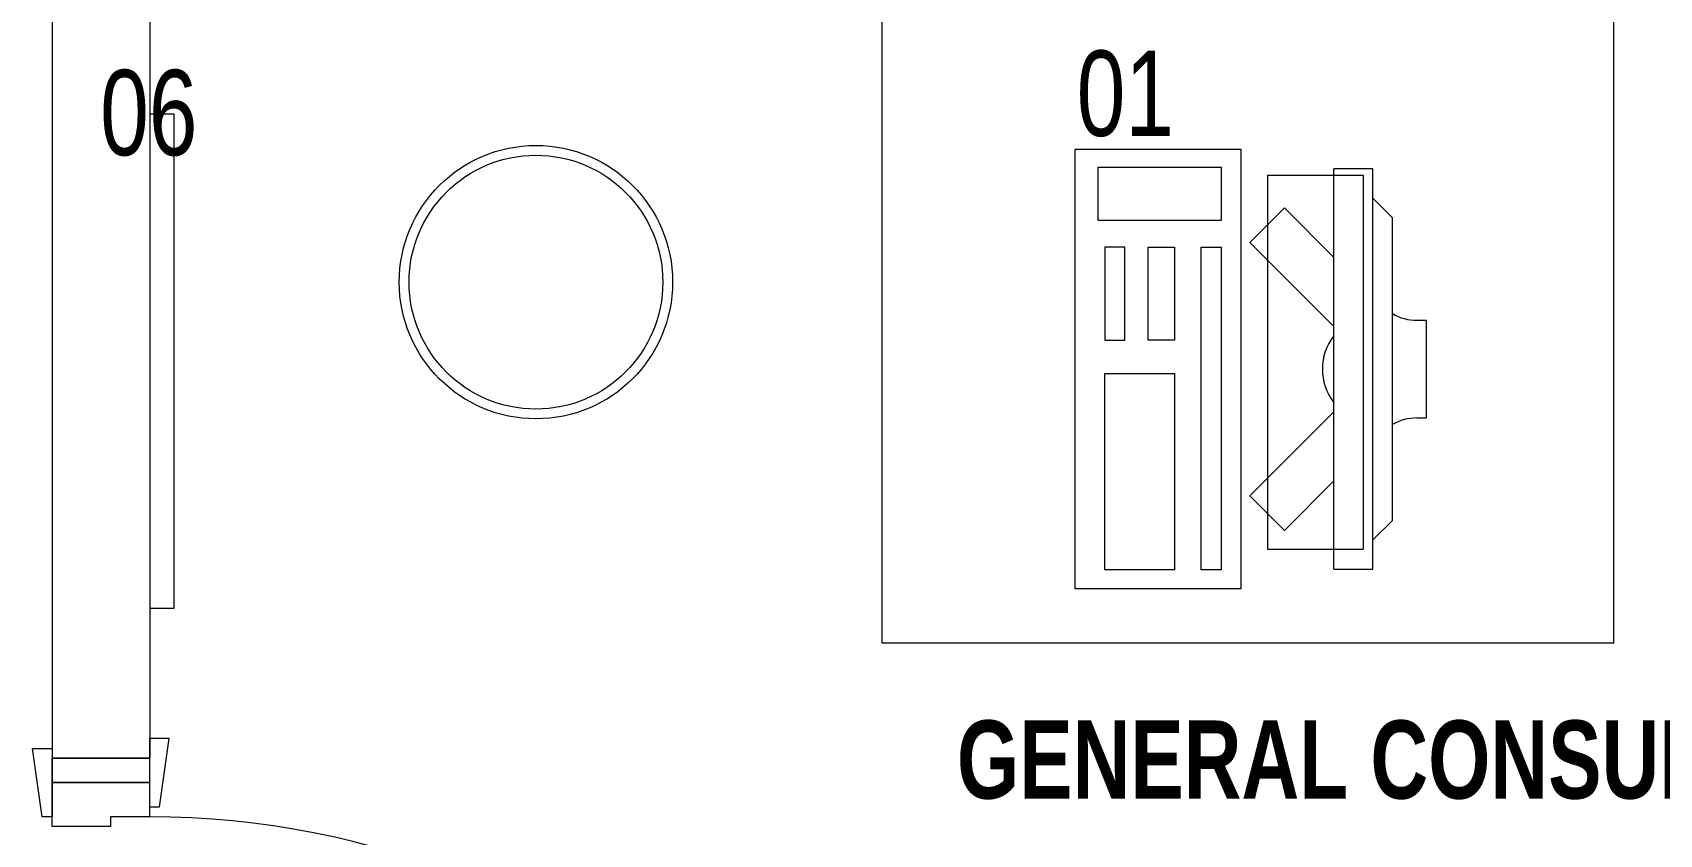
# Model space of a CAD drawing. Extents: x -234346 to 58427, y -132654 to -82394.
# Drawn here: x -27272 to -25606, y -107591 to -106769 of the extents above; entities that cross this region are included whole.
import ezdxf

# ---------------------------------------------------------------- set-up
doc = ezdxf.new("R2010")
doc.units = 0
doc.header["$LTSCALE"] = 8
for name, color, linetype, lineweight in [('72_EGR_BASE_TEXT', 9, 'Continuous', 5), ('72_EGR_EQP_TAG', 9, 'Continuous', 5), ('LOADING', 9, 'Continuous', 5), ('Walls', 9, 'Continuous', 5), ('Wooden Joinery', 9, 'Continuous', 5)]:
    doc.layers.add(name, color=color, linetype=linetype, lineweight=lineweight)
doc.styles.add('X3G_ENTITY_257CFD', font='swisscl.ttf', dxfattribs={"height": 200})
doc.styles.add('X3G_ENTITY_9EC9', font='swisscl.ttf', dxfattribs={"height": 0.2})

# ---------------------------------------------------------------- blocks, each defined once
blk = doc.blocks.new('A$C72370EFE')
at = {"layer": 'Wooden Joinery'}
for p, q in [((-0.01, -0.03), (-0.01, -0.07)), ((0, -0.03), (-0.01, -0.03)), ((0.04, -0.03), (0.05, -0.03)), ((0.05, -0.03), (0.05, -0.07)), ((-0.01, -0.04), (-0.02, -0.04)), ((0.05, -0.04), (0.06, -0.04)), ((-0.01, -0.06), (-0.02, -0.06)), ((0.05, -0.06), (0.06, -0.06)), ((-0.05, -0.07), (-0.05, -0.16)), ((-0.03, -0.07), (-0.03, -0.16)), ((0, -0.07), (-0.01, -0.07)), ((0.04, -0.07), (0.05, -0.07)), ((0.07, -0.07), (0.07, -0.16)), ((0.09, -0.07), (0.09, -0.16)), ((-0.01, -0.17), (-0.02, -0.17)), ((-0.01, -0.17), (-0.01, -0.19)), ((0.05, -0.17), (0.06, -0.17)), ((0.05, -0.17), (0.05, -0.19)), ((-0.01, -0.19), (-0.02, -0.19)), ((0.05, -0.19), (0.06, -0.19))]:
    blk.add_line(p, q, dxfattribs=at)
for centre, radius, start, end in [((-0.02, -0.07), 0.03, 90, 180), ((0.06, -0.07), 0.03, 0, 90), ((-0.02, -0.07), 0.01, 90, 180), ((0.06, -0.07), 0.01, 0, 90), ((-0.02, -0.16), 0.03, 180, 270), ((-0.02, -0.16), 0.01, 180, 270), ((0.06, -0.16), 0.01, 270, 0), ((0.06, -0.16), 0.03, 270, 0)]:
    blk.add_arc(centre, radius, start, end, dxfattribs=at)
blk = doc.blocks.new('A$C5DAD61B4')
at = {"layer": 'Wooden Joinery'}
for points in [[(80, 959.1), (80, 969.1), (10, 979.1), (10, 959.1)], [(940, 959.1), (940, 969.1), (1010, 979.1), (1010, 959.1)], [(70, 859.1), (70, 849.1), (0, 839.1), (0, 859.1)], [(120, 859.1), (120, 0), (80, 0), (80, 859.1)], [(950, 859.1), (950, 849.1), (1020, 839.1), (1020, 859.1)]]:
    blk.add_lwpolyline(points, close=True, dxfattribs=at)
for points in [[(45, 859.1), (45, 959.1), (20, 959.1), (20, 859.1), (45, 859.1)], [(45, 859.1), (80, 859.1), (80, 899.1), (90, 899.1), (90, 959.1), (45, 959.1), (45, 859.1)], [(975, 859.1), (940, 859.1), (940, 899.1), (930, 899.1), (930, 959.1), (975, 959.1), (975, 859.1)], [(975, 859.1), (975, 959.1), (1000, 959.1), (1000, 859.1), (975, 859.1)]]:
    blk.add_lwpolyline(points, dxfattribs=at)
blk.add_arc((80, 859.1), 860, 272.666, 0, dxfattribs=at)
at = {"layer": 'Wooden Joinery', "xscale": 999.9999999998854, "yscale": 999.9999999998854, "zscale": 999.9999999998854, "rotation": 180}
blk.add_blockref('A$C72370EFE', (120, 0), dxfattribs=at)
blk = doc.blocks.new('WM00001-P')
at = {"layer": 'LOADING'}
for radius in [0.14, 0.13]:
    blk.add_circle((0, 0), radius, dxfattribs=at)
blk = doc.blocks.new('ITCWLS1-P')
at = {"layer": 'LOADING'}
for p, q in [((-0.17, 0.45), (-0.17, 0)), ((-0.17, 0.45), (0, 0.45)), ((0, 0.45), (0, 0)), ((-0.2651, 0.43, 0), (-0.3051, 0.43, 0)), ((-0.3051, 0.43, 0), (-0.3051, 0.02, 0)), ((-0.2651, 0.43, 0), (-0.2651, 0.02, 0)), ((-0.1496, 0.4305), (-0.1291, 0.4305)), ((-0.1291, 0.4305), (-0.1291, 0.4089)), ((-0.197, 0.4094), (-0.295, 0.4094)), ((-0.295, 0.0264), (-0.295, 0.4094)), ((-0.197, 0.0264), (-0.197, 0.4094)), ((-0.3251, 0.38, 0), (-0.3051, 0.4, 0)), ((-0.3251, 0.38, 0), (-0.3251, 0.07, 0)), ((-0.3503, 0.275), (-0.3596, 0.275)), ((-0.3596, 0.175), (-0.3596, 0.275)), ((-0.3503, 0.175), (-0.3596, 0.175)), ((-0.3251, 0.07, 0), (-0.3051, 0.05, 0)), ((-0.3051, 0.02, 0), (-0.2651, 0.02, 0)), ((-0.197, 0.0264), (-0.295, 0.0264)), ((-0.17, 0), (0, 0))]:
    blk.add_line(p, q, dxfattribs=at)
at = {"layer": 'LOADING', "extrusion": (2.48281e-10, 3.18408e-10, -1)}
for p, q in [((-0.2651, 0.3395), (-0.2144, 0.3902)), ((-0.1791, 0.3548), (-0.2144, 0.3902)), ((-0.2651, 0.2688), (-0.1791, 0.3548))]:
    blk.add_line(p, q, dxfattribs=at)
at = {"layer": 'LOADING', "extrusion": (2.48281e-10, -3.18408e-10, -1)}
for p, q in [((-0.2651, 0.1812), (-0.1791, 0.0952)), ((-0.2651, 0.1105), (-0.2144, 0.0598)), ((-0.1791, 0.0952), (-0.2144, 0.0598))]:
    blk.add_line(p, q, dxfattribs=at)
at = {"layer": 'LOADING'}
for points in [[(-0.1291, 0.4089), (-0.1291, 0.1), (-0.1496, 0.1), (-0.1496, 0.4305)], [(-0.1496, 0.1), (-0.1496, 0.1), (-0.1496, 0.1), (-0.1496, 0.1), (-0.1496, 0.1), (-0.1496, 0.1), (-0.1496, 0.1), (-0.1496, 0.1), (-0.1496, 0.1)], [(-0.1496, 0.1), (-0.1496, 0.1), (-0.1496, 0.1), (-0.1496, 0.1), (-0.1496, 0.1), (-0.1496, 0.1), (-0.1496, 0.1), (-0.1496, 0.1), (-0.1496, 0.1), (-0.1496, 0.1), (-0.1496, 0.1), (-0.1496, 0.1), (-0.1496, 0.1), (-0.1496, 0.1), (-0.1496, 0.1), (-0.1496, 0.1), (-0.1496, 0.1), (-0.1496, 0.1)], [(-0.1496, 0.1), (-0.1496, 0.1), (-0.1496, 0.1), (-0.1496, 0.1), (-0.1496, 0.1), (-0.1496, 0.1), (-0.1496, 0.1), (-0.1496, 0.1), (-0.1496, 0.1), (-0.1496, 0.1)], [(-0.1496, 0.1), (-0.1496, 0.1), (-0.1496, 0.1), (-0.1496, 0.1), (-0.1496, 0.1), (-0.1496, 0.1), (-0.1496, 0.1)], [(-0.1496, 0.1), (-0.1496, 0.1), (-0.1496, 0.1), (-0.1496, 0.1), (-0.1496, 0.1), (-0.1496, 0.1), (-0.1496, 0.1), (-0.1496, 0.1), (-0.1496, 0.1), (-0.1496, 0.1)], [(-0.1496, 0.1), (-0.1496, 0.1), (-0.1496, 0.1), (-0.1496, 0.1), (-0.1496, 0.1), (-0.1496, 0.1), (-0.1496, 0.1), (-0.1496, 0.1), (-0.1496, 0.1), (-0.1496, 0.1), (-0.1496, 0.1), (-0.1496, 0.1), (-0.1496, 0.1), (-0.1496, 0.1), (-0.1496, 0.1)], [(-0.1496, 0.1), (-0.1496, 0.1), (-0.1496, 0.1), (-0.1496, 0.1), (-0.1496, 0.1), (-0.1496, 0.1), (-0.1496, 0.1), (-0.1496, 0.1), (-0.1496, 0.1), (-0.1496, 0.1)], [(-0.1496, 0.1), (-0.1496, 0.1), (-0.1496, 0.1), (-0.1496, 0.1), (-0.1496, 0.1), (-0.1496, 0.1), (-0.1496, 0.1), (-0.1496, 0.1), (-0.1496, 0.1), (-0.1496, 0.1)], [(-0.1496, 0.1), (-0.1496, 0.1), (-0.1496, 0.1), (-0.1496, 0.1), (-0.1496, 0.1), (-0.1496, 0.1), (-0.1496, 0.1), (-0.1496, 0.1), (-0.1496, 0.1), (-0.1496, 0.1), (-0.1496, 0.1), (-0.1496, 0.1), (-0.1496, 0.1), (-0.1496, 0.1), (-0.1496, 0.1), (-0.1496, 0.1), (-0.1496, 0.1), (-0.1496, 0.1), (-0.1496, 0.1), (-0.1496, 0.1), (-0.1496, 0.1), (-0.1496, 0.1), (-0.1496, 0.1), (-0.1496, 0.1), (-0.1496, 0.1), (-0.1496, 0.1), (-0.1496, 0.1), (-0.1496, 0.1), (-0.1496, 0.1), (-0.1496, 0.1), (-0.1496, 0.1), (-0.1496, 0.1), (-0.1496, 0.1), (-0.1496, 0.1), (-0.1496, 0.1), (-0.1496, 0.1), (-0.1496, 0.1), (-0.1496, 0.1), (-0.1496, 0.1), (-0.1496, 0.1), (-0.1496, 0.1), (-0.1496, 0.1), (-0.1496, 0.1), (-0.1496, 0.1), (-0.1496, 0.1), (-0.1496, 0.1), (-0.1496, 0.1), (-0.1496, 0.1), (-0.1496, 0.1), (-0.1496, 0.1), (-0.1496, 0.1), (-0.1496, 0.1), (-0.1496, 0.1), (-0.1496, 0.1)], [(-0.1496, 0.1), (-0.1496, 0.1), (-0.1496, 0.1), (-0.1496, 0.1), (-0.1496, 0.1), (-0.1496, 0.1), (-0.1496, 0.1), (-0.1496, 0.1), (-0.1496, 0.1), (-0.1496, 0.1), (-0.1496, 0.1), (-0.1496, 0.1), (-0.1496, 0.1), (-0.1496, 0.1), (-0.1496, 0.1), (-0.1496, 0.1), (-0.1496, 0.1), (-0.1496, 0.1), (-0.1496, 0.1), (-0.1496, 0.1), (-0.1496, 0.1), (-0.1496, 0.1), (-0.1496, 0.1), (-0.1496, 0.1), (-0.1496, 0.1), (-0.1496, 0.1), (-0.1496, 0.1), (-0.1496, 0.1), (-0.1496, 0.1), (-0.1496, 0.1), (-0.1496, 0.1), (-0.1496, 0.1), (-0.1496, 0.1), (-0.1496, 0.1), (-0.1496, 0.1), (-0.1496, 0.1), (-0.1496, 0.1), (-0.1496, 0.1), (-0.1496, 0.1), (-0.1496, 0.1), (-0.1496, 0.1), (-0.1496, 0.1), (-0.1496, 0.1), (-0.1496, 0.1), (-0.1496, 0.1), (-0.1496, 0.1), (-0.1496, 0.1), (-0.1496, 0.1), (-0.1496, 0.1), (-0.1496, 0.1), (-0.1496, 0.1), (-0.1496, 0.1), (-0.1496, 0.1), (-0.1496, 0.1), (-0.1496, 0.1), (-0.1496, 0.1), (-0.1496, 0.1), (-0.1496, 0.1), (-0.1496, 0.1), (-0.1496, 0.1), (-0.1496, 0.1), (-0.1496, 0.1), (-0.1496, 0.1), (-0.1496, 0.1), (-0.1496, 0.1), (-0.1496, 0.1), (-0.1496, 0.1), (-0.1496, 0.1), (-0.1496, 0.1), (-0.1496, 0.1), (-0.1496, 0.1), (-0.1496, 0.1), (-0.1496, 0.1), (-0.1496, 0.1), (-0.1496, 0.1), (-0.1496, 0.1), (-0.1496, 0.1), (-0.1496, 0.1), (-0.1496, 0.1), (-0.1496, 0.1), (-0.1496, 0.1), (-0.1496, 0.1), (-0.1496, 0.1), (-0.1496, 0.1), (-0.1496, 0.1), (-0.1496, 0.1), (-0.1496, 0.1), (-0.1496, 0.1), (-0.1496, 0.1)], [(-0.1496, 0.1), (-0.1496, 0.1), (-0.1496, 0.1), (-0.1496, 0.1), (-0.1496, 0.1), (-0.1496, 0.1), (-0.1496, 0.1), (-0.1496, 0.1), (-0.1496, 0.1), (-0.1496, 0.1), (-0.1496, 0.1), (-0.1496, 0.1)], [(-0.1496, 0.1), (-0.1496, 0.1), (-0.1496, 0.1), (-0.1496, 0.1), (-0.1496, 0.1), (-0.1496, 0.1), (-0.1496, 0.1)], [(-0.1496, 0.1), (-0.1496, 0.1), (-0.1496, 0.1), (-0.1496, 0.1), (-0.1496, 0.1), (-0.1496, 0.1), (-0.1496, 0.1), (-0.1496, 0.1), (-0.1496, 0.1), (-0.1496, 0.1), (-0.1496, 0.1), (-0.1496, 0.1), (-0.1496, 0.1), (-0.1496, 0.1), (-0.1496, 0.1), (-0.1496, 0.1), (-0.1496, 0.1)], [(-0.1496, 0.1), (-0.1496, 0.1), (-0.1496, 0.1), (-0.1496, 0.1), (-0.1496, 0.1), (-0.1496, 0.1), (-0.1496, 0.1), (-0.1496, 0.1), (-0.1496, 0.1), (-0.1496, 0.1), (-0.1496, 0.1), (-0.1496, 0.1), (-0.1496, 0.1), (-0.1496, 0.1), (-0.1496, 0.1), (-0.1496, 0.1), (-0.1496, 0.1), (-0.1496, 0.1), (-0.1496, 0.1), (-0.1496, 0.1), (-0.1496, 0.1), (-0.1496, 0.1), (-0.1496, 0.1), (-0.1496, 0.1), (-0.1496, 0.1), (-0.1496, 0.1), (-0.1496, 0.1), (-0.1496, 0.1), (-0.1496, 0.1), (-0.1496, 0.1), (-0.1496, 0.1), (-0.1496, 0.1), (-0.1496, 0.1), (-0.1496, 0.1), (-0.1496, 0.1), (-0.1496, 0.1), (-0.1496, 0.1), (-0.1496, 0.1), (-0.1496, 0.1), (-0.1496, 0.1), (-0.1496, 0.1), (-0.1496, 0.1), (-0.1496, 0.1), (-0.1496, 0.1), (-0.1496, 0.1), (-0.1496, 0.1), (-0.1496, 0.1), (-0.1496, 0.1), (-0.1496, 0.1), (-0.1496, 0.1), (-0.1496, 0.1), (-0.1496, 0.1), (-0.1496, 0.1), (-0.1496, 0.1), (-0.1496, 0.1), (-0.1496, 0.1), (-0.1496, 0.1), (-0.1496, 0.1), (-0.1496, 0.1), (-0.1496, 0.1), (-0.1496, 0.1), (-0.1496, 0.1), (-0.1496, 0.1), (-0.1496, 0.1), (-0.1496, 0.1), (-0.1496, 0.1), (-0.1496, 0.1), (-0.1496, 0.1), (-0.1496, 0.1), (-0.1496, 0.1), (-0.1496, 0.1), (-0.1496, 0.1), (-0.1496, 0.1), (-0.1496, 0.1), (-0.1496, 0.1), (-0.1496, 0.1), (-0.1496, 0.1), (-0.1496, 0.1), (-0.1496, 0.1), (-0.1496, 0.1), (-0.1496, 0.1), (-0.1496, 0.1), (-0.1496, 0.1), (-0.1496, 0.1), (-0.1496, 0.1), (-0.1496, 0.1), (-0.1496, 0.1), (-0.1496, 0.1), (-0.1496, 0.1), (-0.1496, 0.1), (-0.1496, 0.1), (-0.1496, 0.1), (-0.1496, 0.1), (-0.1496, 0.1), (-0.1496, 0.1), (-0.1496, 0.1), (-0.1496, 0.1), (-0.1496, 0.1), (-0.1496, 0.1), (-0.1496, 0.1), (-0.1496, 0.1), (-0.1496, 0.1), (-0.1496, 0.1), (-0.1496, 0.1), (-0.1496, 0.1), (-0.1496, 0.1), (-0.1496, 0.1), (-0.1496, 0.1), (-0.1496, 0.1), (-0.1496, 0.1), (-0.1496, 0.1)], [(-0.1496, 0.1), (-0.1496, 0.1), (-0.1496, 0.1), (-0.1496, 0.1), (-0.1496, 0.1), (-0.1496, 0.1), (-0.1496, 0.1), (-0.1496, 0.1)]]:
    blk.add_lwpolyline(points, dxfattribs=at)
for points in [[(-0.1019, 0.4305), (-0.0304, 0.4305), (-0.0304, 0.2294), (-0.1019, 0.2294)], [(-0.1019, 0.1954), (-0.0747, 0.1954), (-0.0747, 0.1), (-0.1019, 0.1)], [(-0.0304, 0.1954), (-0.0508, 0.1954), (-0.0508, 0.1), (-0.0304, 0.1)], [(-0.1496, 0.1), (-0.1496, 0.1), (-0.1496, 0.1), (-0.1496, 0.1), (-0.1496, 0.1), (-0.1496, 0.1), (-0.1496, 0.1), (-0.1496, 0.1), (-0.1496, 0.1), (-0.1496, 0.1), (-0.1496, 0.1), (-0.1496, 0.1), (-0.1496, 0.1), (-0.1496, 0.1), (-0.1496, 0.1), (-0.1496, 0.1), (-0.1496, 0.1), (-0.1496, 0.1), (-0.1496, 0.1), (-0.1496, 0.1), (-0.1496, 0.1), (-0.1496, 0.1), (-0.1496, 0.1), (-0.1496, 0.1), (-0.1496, 0.1), (-0.1496, 0.1), (-0.1496, 0.1), (-0.1496, 0.1), (-0.1496, 0.1), (-0.1496, 0.1), (-0.1496, 0.1), (-0.1496, 0.1), (-0.1496, 0.1), (-0.1496, 0.1), (-0.1496, 0.1), (-0.1496, 0.1), (-0.1496, 0.1), (-0.1496, 0.1), (-0.1496, 0.1), (-0.1496, 0.1), (-0.1496, 0.1), (-0.1496, 0.1), (-0.1496, 0.1), (-0.1496, 0.1), (-0.1496, 0.1), (-0.1496, 0.1), (-0.1496, 0.1), (-0.1496, 0.1), (-0.1496, 0.1), (-0.1496, 0.1), (-0.1496, 0.1), (-0.1496, 0.1), (-0.1496, 0.1), (-0.1496, 0.1), (-0.1496, 0.1), (-0.1496, 0.1), (-0.1496, 0.1), (-0.1496, 0.1), (-0.1496, 0.1), (-0.1496, 0.1), (-0.1496, 0.1), (-0.1496, 0.1), (-0.1496, 0.1), (-0.1496, 0.1), (-0.1496, 0.1), (-0.1496, 0.1), (-0.1496, 0.1), (-0.1496, 0.1), (-0.1496, 0.1), (-0.1496, 0.1), (-0.1496, 0.1), (-0.1496, 0.1), (-0.1496, 0.1), (-0.1496, 0.1), (-0.1496, 0.1), (-0.1496, 0.1), (-0.1496, 0.1), (-0.1496, 0.1), (-0.1496, 0.1), (-0.1496, 0.1), (-0.1496, 0.1), (-0.1496, 0.1), (-0.1496, 0.1), (-0.1496, 0.1), (-0.1496, 0.1), (-0.1496, 0.1), (-0.1496, 0.1), (-0.1496, 0.1), (-0.1496, 0.1), (-0.1496, 0.1), (-0.1496, 0.1), (-0.1496, 0.1), (-0.1496, 0.1), (-0.1496, 0.1), (-0.1496, 0.1), (-0.1496, 0.1), (-0.1496, 0.1), (-0.1496, 0.1), (-0.1496, 0.1), (-0.1496, 0.1), (-0.1496, 0.1), (-0.1496, 0.1), (-0.1496, 0.1), (-0.1496, 0.1), (-0.1496, 0.1), (-0.1496, 0.1), (-0.1496, 0.1), (-0.1496, 0.1), (-0.1496, 0.1), (-0.1496, 0.1), (-0.1496, 0.1), (-0.1496, 0.1), (-0.1496, 0.1), (-0.1496, 0.1), (-0.1496, 0.1), (-0.1496, 0.1), (-0.1496, 0.1), (-0.1496, 0.1), (-0.1496, 0.1), (-0.1496, 0.1), (-0.1496, 0.1), (-0.1496, 0.1), (-0.1496, 0.1), (-0.1496, 0.1), (-0.1496, 0.1), (-0.1496, 0.1), (-0.1496, 0.1), (-0.1496, 0.1), (-0.1496, 0.1), (-0.1496, 0.1), (-0.1496, 0.1), (-0.1496, 0.1), (-0.1496, 0.1), (-0.1496, 0.1), (-0.1496, 0.1), (-0.1496, 0.1), (-0.1496, 0.1), (-0.1496, 0.1), (-0.1496, 0.1), (-0.1496, 0.1), (-0.1496, 0.1), (-0.1496, 0.1), (-0.1496, 0.1), (-0.1496, 0.1), (-0.1496, 0.1), (-0.1496, 0.1), (-0.1496, 0.1), (-0.1496, 0.1), (-0.1496, 0.1), (-0.1496, 0.1), (-0.1496, 0.1), (-0.1496, 0.1), (-0.1496, 0.1), (-0.1496, 0.1), (-0.1496, 0.1), (-0.1496, 0.1), (-0.1496, 0.1), (-0.1496, 0.1), (-0.1496, 0.1), (-0.1496, 0.1), (-0.1496, 0.1), (-0.1496, 0.1), (-0.1496, 0.1), (-0.1496, 0.1), (-0.1496, 0.1), (-0.1496, 0.1), (-0.1496, 0.1), (-0.1496, 0.1), (-0.1496, 0.1), (-0.1496, 0.1), (-0.1496, 0.1), (-0.1496, 0.1), (-0.1496, 0.1), (-0.1496, 0.1), (-0.1496, 0.1), (-0.1496, 0.1), (-0.1496, 0.1), (-0.1496, 0.1), (-0.1496, 0.1), (-0.1496, 0.1), (-0.1496, 0.1), (-0.1496, 0.1), (-0.1496, 0.1), (-0.1496, 0.1), (-0.1496, 0.1), (-0.1496, 0.1), (-0.1496, 0.1), (-0.1496, 0.1), (-0.1496, 0.1), (-0.1496, 0.1), (-0.1496, 0.1), (-0.1496, 0.1), (-0.1496, 0.1), (-0.1496, 0.1), (-0.1496, 0.1), (-0.1496, 0.1), (-0.1496, 0.1), (-0.1496, 0.1), (-0.1496, 0.1), (-0.1496, 0.1), (-0.1496, 0.1), (-0.1496, 0.1), (-0.1496, 0.1), (-0.1496, 0.1), (-0.1496, 0.1), (-0.1496, 0.1), (-0.1496, 0.1), (-0.1496, 0.1), (-0.1496, 0.1), (-0.1496, 0.1), (-0.1496, 0.1), (-0.1496, 0.1), (-0.1496, 0.1), (-0.1496, 0.1), (-0.1496, 0.1), (-0.1496, 0.1), (-0.1496, 0.1), (-0.1496, 0.1), (-0.1496, 0.1), (-0.1496, 0.1), (-0.1496, 0.1), (-0.1496, 0.1), (-0.1496, 0.1), (-0.1496, 0.1), (-0.1496, 0.1), (-0.1496, 0.1), (-0.1496, 0.1), (-0.1496, 0.1), (-0.1496, 0.1), (-0.1496, 0.1), (-0.1496, 0.1), (-0.1496, 0.1), (-0.1496, 0.1), (-0.1496, 0.1), (-0.1496, 0.1), (-0.1496, 0.1), (-0.1496, 0.1), (-0.1496, 0.1), (-0.1496, 0.1), (-0.1496, 0.1), (-0.1496, 0.1), (-0.1496, 0.1), (-0.1496, 0.1), (-0.1496, 0.1), (-0.1496, 0.1), (-0.1496, 0.1), (-0.1496, 0.1), (-0.1496, 0.1), (-0.1496, 0.1), (-0.1496, 0.1), (-0.1496, 0.1), (-0.1496, 0.1), (-0.1496, 0.1), (-0.1496, 0.1), (-0.1496, 0.1), (-0.1496, 0.1), (-0.1496, 0.1), (-0.1496, 0.1), (-0.1496, 0.1), (-0.1496, 0.1), (-0.1496, 0.1), (-0.1496, 0.1), (-0.1496, 0.1), (-0.1496, 0.1), (-0.1496, 0.1), (-0.1496, 0.1), (-0.1496, 0.1), (-0.1496, 0.1), (-0.1496, 0.1), (-0.1496, 0.1), (-0.1496, 0.1), (-0.1496, 0.1), (-0.1496, 0.1), (-0.1496, 0.1), (-0.1496, 0.1), (-0.1496, 0.1), (-0.1496, 0.1)], [(-0.1496, 0.1), (-0.1496, 0.1), (-0.1496, 0.1), (-0.1496, 0.1), (-0.1496, 0.1), (-0.1496, 0.1), (-0.1496, 0.1), (-0.1496, 0.1), (-0.1496, 0.1), (-0.1496, 0.1), (-0.1496, 0.1), (-0.1496, 0.1), (-0.1496, 0.1), (-0.1496, 0.1), (-0.1496, 0.1), (-0.1496, 0.1), (-0.1496, 0.1), (-0.1496, 0.1), (-0.1496, 0.1), (-0.1496, 0.1), (-0.1496, 0.1), (-0.1496, 0.1), (-0.1496, 0.1), (-0.1496, 0.1), (-0.1496, 0.1), (-0.1496, 0.1), (-0.1496, 0.1), (-0.1496, 0.1), (-0.1496, 0.1), (-0.1496, 0.1), (-0.1496, 0.1), (-0.1496, 0.1), (-0.1496, 0.1), (-0.1496, 0.1), (-0.1496, 0.1), (-0.1496, 0.1), (-0.1496, 0.1), (-0.1496, 0.1), (-0.1496, 0.1), (-0.1496, 0.1), (-0.1496, 0.1), (-0.1496, 0.1), (-0.1496, 0.1), (-0.1496, 0.1), (-0.1496, 0.1), (-0.1496, 0.1), (-0.1496, 0.1), (-0.1496, 0.1), (-0.1496, 0.1), (-0.1496, 0.1), (-0.1496, 0.1), (-0.1496, 0.1), (-0.1496, 0.1), (-0.1496, 0.1), (-0.1496, 0.1), (-0.1496, 0.1), (-0.1496, 0.1), (-0.1496, 0.1), (-0.1496, 0.1), (-0.1496, 0.1), (-0.1496, 0.1), (-0.1496, 0.1), (-0.1496, 0.1), (-0.1496, 0.1), (-0.1496, 0.1), (-0.1496, 0.1), (-0.1496, 0.1), (-0.1496, 0.1), (-0.1496, 0.1), (-0.1496, 0.1), (-0.1496, 0.1), (-0.1496, 0.1), (-0.1496, 0.1), (-0.1496, 0.1), (-0.1496, 0.1), (-0.1496, 0.1), (-0.1496, 0.1), (-0.1496, 0.1), (-0.1496, 0.1), (-0.1496, 0.1), (-0.1496, 0.1), (-0.1496, 0.1), (-0.1496, 0.1), (-0.1496, 0.1), (-0.1496, 0.1), (-0.1496, 0.1), (-0.1496, 0.1), (-0.1496, 0.1), (-0.1496, 0.1), (-0.1496, 0.1), (-0.1496, 0.1), (-0.1496, 0.1), (-0.1496, 0.1), (-0.1496, 0.1), (-0.1496, 0.1), (-0.1496, 0.1), (-0.1496, 0.1), (-0.1496, 0.1), (-0.1496, 0.1), (-0.1496, 0.1), (-0.1496, 0.1), (-0.1496, 0.1), (-0.1496, 0.1), (-0.1496, 0.1), (-0.1496, 0.1), (-0.1496, 0.1), (-0.1496, 0.1), (-0.1496, 0.1), (-0.1496, 0.1), (-0.1496, 0.1), (-0.1496, 0.1), (-0.1496, 0.1), (-0.1496, 0.1), (-0.1496, 0.1), (-0.1496, 0.1), (-0.1496, 0.1), (-0.1496, 0.1), (-0.1496, 0.1), (-0.1496, 0.1), (-0.1496, 0.1), (-0.1496, 0.1), (-0.1496, 0.1), (-0.1496, 0.1), (-0.1496, 0.1), (-0.1496, 0.1), (-0.1496, 0.1), (-0.1496, 0.1), (-0.1496, 0.1), (-0.1496, 0.1), (-0.1496, 0.1), (-0.1496, 0.1), (-0.1496, 0.1), (-0.1496, 0.1), (-0.1496, 0.1), (-0.1496, 0.1), (-0.1496, 0.1), (-0.1496, 0.1), (-0.1496, 0.1), (-0.1496, 0.1), (-0.1496, 0.1), (-0.1496, 0.1), (-0.1496, 0.1), (-0.1496, 0.1), (-0.1496, 0.1), (-0.1496, 0.1), (-0.1496, 0.1), (-0.1496, 0.1), (-0.1496, 0.1), (-0.1496, 0.1), (-0.1496, 0.1), (-0.1496, 0.1), (-0.1496, 0.1), (-0.1496, 0.1), (-0.1496, 0.1), (-0.1496, 0.1), (-0.1496, 0.1), (-0.1496, 0.1), (-0.1496, 0.1), (-0.1496, 0.1), (-0.1496, 0.1), (-0.1496, 0.1), (-0.1496, 0.1), (-0.1496, 0.1), (-0.1496, 0.1), (-0.1496, 0.1), (-0.1496, 0.1), (-0.1496, 0.1), (-0.1496, 0.1), (-0.1496, 0.1), (-0.1496, 0.1), (-0.1496, 0.1), (-0.1496, 0.1), (-0.1496, 0.1), (-0.1496, 0.1), (-0.1496, 0.1), (-0.1496, 0.1), (-0.1496, 0.1), (-0.1496, 0.1), (-0.1496, 0.1), (-0.1496, 0.1), (-0.1496, 0.1), (-0.1496, 0.1), (-0.1496, 0.1), (-0.1496, 0.1), (-0.1496, 0.1), (-0.1496, 0.1), (-0.1496, 0.1), (-0.1496, 0.1), (-0.1496, 0.1), (-0.1496, 0.1), (-0.1496, 0.1), (-0.1496, 0.1), (-0.1496, 0.1), (-0.1496, 0.1), (-0.1496, 0.1), (-0.1496, 0.1), (-0.1496, 0.1), (-0.1496, 0.1), (-0.1496, 0.1), (-0.1496, 0.1), (-0.1496, 0.1), (-0.1496, 0.1), (-0.1496, 0.1), (-0.1496, 0.1), (-0.1496, 0.1), (-0.1496, 0.1), (-0.1496, 0.1), (-0.1496, 0.1), (-0.1496, 0.1), (-0.1496, 0.1), (-0.1496, 0.1), (-0.1496, 0.1), (-0.1496, 0.1), (-0.1496, 0.1)], [(-0.1496, 0.1), (-0.1496, 0.1), (-0.1496, 0.1), (-0.1496, 0.1), (-0.1496, 0.1), (-0.1496, 0.1), (-0.1496, 0.1), (-0.1496, 0.1), (-0.1496, 0.1), (-0.1496, 0.1), (-0.1496, 0.1), (-0.1496, 0.1), (-0.1496, 0.1), (-0.1496, 0.1), (-0.1496, 0.1), (-0.1496, 0.1), (-0.1496, 0.1), (-0.1496, 0.1), (-0.1496, 0.1), (-0.1496, 0.1), (-0.1496, 0.1), (-0.1496, 0.1), (-0.1496, 0.1), (-0.1496, 0.1), (-0.1496, 0.1), (-0.1496, 0.1), (-0.1496, 0.1), (-0.1496, 0.1), (-0.1496, 0.1), (-0.1496, 0.1), (-0.1496, 0.1), (-0.1496, 0.1), (-0.1496, 0.1), (-0.1496, 0.1), (-0.1496, 0.1), (-0.1496, 0.1), (-0.1496, 0.1), (-0.1496, 0.1), (-0.1496, 0.1), (-0.1496, 0.1), (-0.1496, 0.1), (-0.1496, 0.1), (-0.1496, 0.1), (-0.1496, 0.1), (-0.1496, 0.1), (-0.1496, 0.1), (-0.1496, 0.1), (-0.1496, 0.1), (-0.1496, 0.1), (-0.1496, 0.1), (-0.1496, 0.1), (-0.1496, 0.1), (-0.1496, 0.1), (-0.1496, 0.1), (-0.1496, 0.1), (-0.1496, 0.1), (-0.1496, 0.1), (-0.1496, 0.1), (-0.1496, 0.1), (-0.1496, 0.1), (-0.1496, 0.1), (-0.1496, 0.1), (-0.1496, 0.1), (-0.1496, 0.1), (-0.1496, 0.1), (-0.1496, 0.1), (-0.1496, 0.1), (-0.1496, 0.1), (-0.1496, 0.1), (-0.1496, 0.1), (-0.1496, 0.1), (-0.1496, 0.1), (-0.1496, 0.1), (-0.1496, 0.1), (-0.1496, 0.1), (-0.1496, 0.1), (-0.1496, 0.1), (-0.1496, 0.1), (-0.1496, 0.1), (-0.1496, 0.1), (-0.1496, 0.1), (-0.1496, 0.1), (-0.1496, 0.1), (-0.1496, 0.1), (-0.1496, 0.1), (-0.1496, 0.1), (-0.1496, 0.1), (-0.1496, 0.1), (-0.1496, 0.1), (-0.1496, 0.1), (-0.1496, 0.1), (-0.1496, 0.1), (-0.1496, 0.1), (-0.1496, 0.1), (-0.1496, 0.1), (-0.1496, 0.1), (-0.1496, 0.1), (-0.1496, 0.1), (-0.1496, 0.1), (-0.1496, 0.1), (-0.1496, 0.1), (-0.1496, 0.1), (-0.1496, 0.1), (-0.1496, 0.1), (-0.1496, 0.1), (-0.1496, 0.1), (-0.1496, 0.1), (-0.1496, 0.1), (-0.1496, 0.1), (-0.1496, 0.1), (-0.1496, 0.1), (-0.1496, 0.1), (-0.1496, 0.1), (-0.1496, 0.1), (-0.1496, 0.1), (-0.1496, 0.1), (-0.1496, 0.1), (-0.1496, 0.1), (-0.1496, 0.1), (-0.1496, 0.1), (-0.1496, 0.1), (-0.1496, 0.1), (-0.1496, 0.1), (-0.1496, 0.1), (-0.1496, 0.1), (-0.1496, 0.1), (-0.1496, 0.1), (-0.1496, 0.1), (-0.1496, 0.1), (-0.1496, 0.1), (-0.1496, 0.1), (-0.1496, 0.1), (-0.1496, 0.1), (-0.1496, 0.1), (-0.1496, 0.1), (-0.1496, 0.1), (-0.1496, 0.1), (-0.1496, 0.1), (-0.1496, 0.1), (-0.1496, 0.1), (-0.1496, 0.1), (-0.1496, 0.1), (-0.1496, 0.1), (-0.1496, 0.1), (-0.1496, 0.1), (-0.1496, 0.1), (-0.1496, 0.1), (-0.1496, 0.1), (-0.1496, 0.1), (-0.1496, 0.1), (-0.1496, 0.1), (-0.1496, 0.1), (-0.1496, 0.1), (-0.1496, 0.1), (-0.1496, 0.1), (-0.1496, 0.1), (-0.1496, 0.1), (-0.1496, 0.1), (-0.1496, 0.1), (-0.1496, 0.1), (-0.1496, 0.1), (-0.1496, 0.1), (-0.1496, 0.1), (-0.1496, 0.1), (-0.1496, 0.1), (-0.1496, 0.1), (-0.1496, 0.1), (-0.1496, 0.1), (-0.1496, 0.1), (-0.1496, 0.1), (-0.1496, 0.1), (-0.1496, 0.1), (-0.1496, 0.1), (-0.1496, 0.1), (-0.1496, 0.1), (-0.1496, 0.1), (-0.1496, 0.1), (-0.1496, 0.1), (-0.1496, 0.1), (-0.1496, 0.1), (-0.1496, 0.1), (-0.1496, 0.1), (-0.1496, 0.1), (-0.1496, 0.1), (-0.1496, 0.1), (-0.1496, 0.1), (-0.1496, 0.1), (-0.1496, 0.1), (-0.1496, 0.1), (-0.1496, 0.1), (-0.1496, 0.1), (-0.1496, 0.1), (-0.1496, 0.1), (-0.1496, 0.1), (-0.1496, 0.1), (-0.1496, 0.1), (-0.1496, 0.1), (-0.1496, 0.1), (-0.1496, 0.1), (-0.1496, 0.1), (-0.1496, 0.1), (-0.1496, 0.1), (-0.1496, 0.1), (-0.1496, 0.1), (-0.1496, 0.1), (-0.1496, 0.1), (-0.1496, 0.1), (-0.1496, 0.1), (-0.1496, 0.1), (-0.1496, 0.1), (-0.1496, 0.1), (-0.1496, 0.1), (-0.1496, 0.1), (-0.1496, 0.1), (-0.1496, 0.1), (-0.1496, 0.1), (-0.1496, 0.1), (-0.1496, 0.1), (-0.1496, 0.1)], [(-0.1496, 0.0727), (-0.0236, 0.0727), (-0.0236, 0.0182), (-0.1496, 0.0182)]]:
    blk.add_lwpolyline(points, close=True, dxfattribs=at)
for centre, radius, start, end in [((-0.3503, 0.325), 0.05, 270, 300.3093), ((-0.3089, 0.225), 0.0556, 321.9431, 38.0569), ((-0.3503, 0.125), 0.05, 59.6907, 90)]:
    blk.add_arc(centre, radius, start, end, dxfattribs=at)
blk = doc.blocks.new('1stF')
at = {"layer": 'LOADING', "color": 9, "elevation": 0}
blk.add_lwpolyline([(-26402.3, -107394.6), (-25652.3, -107394.6), (-25652.3, -105894.6), (-26402.3, -105894.6)], close=True, dxfattribs=at)
blk.add_lwpolyline([(-27127.3, -106853.1), (-27152.3, -106853.1), (-27152.3, -107359.1), (-27127.3, -107359.1), (-27127.3, -106853.1)], dxfattribs=at)
at = {"layer": 'Walls', "color": 9}
for p, q in [((-27252.3, -105742.6, 0.1), (-27252.3, -107512.6, 0.1)), ((-27152.3, -105842.6, 0.1), (-27152.3, -107512.6, 0.1)), ((-27152.3, -107512.6, 0.1), (-27252.3, -107512.6, 0.1))]:
    blk.add_line(p, q, dxfattribs=at)
at = {"layer": 'LOADING', "color": 9, "extrusion": (2.25644e-18, -2.24019e-05, -1), "xscale": -1000, "yscale": 1000, "zscale": 1000, "rotation": 90}
blk.add_blockref('WM00001-P', (26756.6, -107025, 2.4), dxfattribs=at)
at = {"layer": 'LOADING', "color": 9, "extrusion": (-8.01373e-06, -1.9399e-16, 1), "xscale": 1000.000000000012, "yscale": 1000.000000000012, "zscale": 1000.000000000012, "rotation": 180}
blk.add_blockref('ITCWLS1-P', (-26204.2, -106889.1, 0.2), dxfattribs=at)
at = {"layer": 'Wooden Joinery', "color": 9, "rotation": 90.00000000000001}
blk.add_blockref('A$C5DAD61B4', (-26293.3, -108512.6, 0.1), dxfattribs=at)
at = {"layer": '72_EGR_BASE_TEXT', "color": 9, "insert": (-25327.7, -107474, 0.2), "char_height": 80, "width": 3508.102, "attachment_point": 2, "style": 'X3G_ENTITY_9EC9'}
blk.add_mtext('{\\fSwis721 LtCn BT|b1|i0|c0|p34;GENERAL CONSULTATION / EXAMINATION ROOM}', dxfattribs=at)
at = {"layer": '72_EGR_EQP_TAG', "color": 9, "char_height": 87.47, "attachment_point": 2, "style": 'X3G_ENTITY_257CFD'}
for s, insert in [('01', (-26152.7, -106787.8, 0)), ('06', (-27153.2, -106807.6, 0))]:
    blk.add_mtext(s, dxfattribs=dict(at, insert=insert))

msp = doc.modelspace()

# ---------------------------------------------------------------- block references
at = {"layer": '72_EGR_EQP_TAG'}
msp.add_blockref('1stF', (0, 0), dxfattribs=at)

doc.saveas('drawing.dxf')
